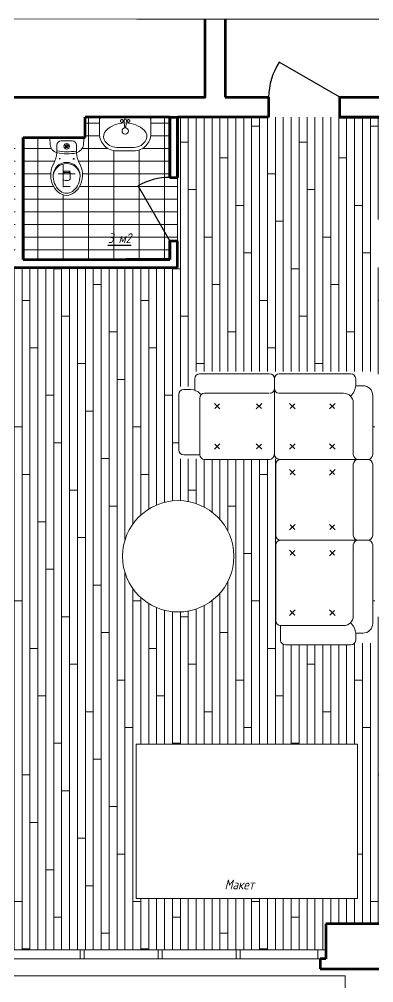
# Model space of a CAD drawing. Header units: millimetres. Extents: x 653176 to 972033, y 753746 to 925850.
# Drawn here: x 768725 to 773202, y 761773 to 773954 of the extents above; entities that cross this region are included whole.
import ezdxf

# ---------------------------------------------------------------- set-up
doc = ezdxf.new("R2010")
doc.units = ezdxf.units.MM
doc.header["$LTSCALE"] = 10
doc.set_wipeout_variables(frame=1)
for name, color, linetype, lineweight in [('!обводка помещений', 10, 'Continuous', 20), ('wall', 95, 'Continuous', 60), ('Y-DOOR', 3, 'Continuous', 0), ('Текст', 132, 'Continuous', 25)]:
    doc.layers.add(name, color=color, linetype=linetype, lineweight=lineweight)
doc.layers.add('SANTEH', color=30, linetype='Continuous')
doc.styles.add('ГОСТ тип А', font='gost_a.shx', dxfattribs={"oblique": 15, "height": 125})
pattern_1 = [(0, (0, 0), (320, 160), [320]), (90, (0, 0), (-320, 160), [160])]
pattern_2 = [(90, (-40, 2e-15), (-100, 6e-15), []), (180, (-40, 2e-15), (-400, -400), [100, -1400]), (180, (-240, 600), (-400, -400), [100, -1400])]

# ---------------------------------------------------------------- blocks, each defined once
blk = doc.blocks.new('S_38')
at = {"layer": '!обводка помещений', "lineweight": 13}
for p, q in [((-264, 1), (264, -1)), ((-278, -14), (-275, -121)), ((278, -17), (274, -123)), ((-59, -567), (-59, -684)), ((-45, -574), (-59, -598)), ((-54, -557), (-45, -574)), ((-45, -553), (39, -553)), ((-45, -574), (39, -574)), ((49, -557), (39, -574)), ((39, -574), (53, -598)), ((53, -567), (53, -684))]:
    blk.add_line(p, q, dxfattribs=at)
at = {"layer": '!обводка помещений', "lineweight": 13, "ltscale": 0.05}
for p, q in [((-162, -125), (-162, -253)), ((-91, -56), (91, -56)), ((160, -127), (160, -255))]:
    blk.add_line(p, q, dxfattribs=at)
for radius in [46.2, 27.7, 9.24]:
    blk.add_circle((-1, -146), radius, dxfattribs=at)
at = {"layer": '!обводка помещений', "lineweight": 13}
for centre in [(-117, -349), (114, -351)]:
    blk.add_circle(centre, 7, dxfattribs=at)
for centre, radius, start, end in [((-264, -13), 14, 89.7373, 186.6199), ((-114, -99), 162, 187.6448, 251.5505), ((114, -100), 162, 287.9241, 351.8298), ((264, -15), 14, 352.8547, 89.7373), ((-533, -236), 371, 329.0782, 357.3657), ((3, 597), 867, 259.0299, 280.4447), ((531, -241), 371, 182.1089, 210.3965), ((-3, -631), 221, 1.8098, 177.6648), ((-3, -650), 222, 6.6997, 172.7749), ((-45, -567), 14, 89.7373, 179.7373), ((39, -567), 14, 359.7373, 89.7373), ((-45, -684), 14, 179.7373, 243.9899), ((-3, -597), 111, 243.9899, 295.4848), ((39, -684), 14, 295.4848, 359.7373)]:
    blk.add_arc(centre, radius, start, end, dxfattribs=at)
at = {"layer": '!обводка помещений', "lineweight": 13, "ltscale": 0.05}
for centre, radius, start, end in [((-92, -126), 70, 89.7373, 179.7373), ((90, -126), 70, 359.7373, 89.7373), ((4, 856), 1092, 261.2625, 269.7373), ((4, 856), 1092, 269.7373, 278.2122)]:
    blk.add_arc(centre, radius, start, end, dxfattribs=at)
at = {"layer": '!обводка помещений', "lineweight": 13, "extrusion": (4.68059e-16, 1.02024e-13, -1)}
blk.add_ellipse((-3, -623), major_axis=(-11, 329), ratio=0.79083, start_param=3.19005, end_param=5.418271, dxfattribs=at)
at = {"layer": '!обводка помещений', "lineweight": 13}
blk.add_ellipse((-3, -623), major_axis=(14, 329), ratio=0.79083, start_param=3.19005, end_param=5.398481, dxfattribs=at)
blk.add_open_spline([(218, -624), (218, -636), (217, -648), (206, -756), (158, -844), (32, -928), (-41, -927), (-168, -840), (-217, -748), (-223, -639), (-223, -630), (-223, -622)], degree=3, knots=[1.570609, 1.570609, 1.570609, 1.570609, 1.68907, 1.68907, 2.658139, 2.658139, 3.627208, 3.627208, 4.629098, 4.629098, 4.712513, 4.712513, 4.712513, 4.712513], dxfattribs=at)
blk = doc.blocks.new('s_46')
at = {"layer": '!обводка помещений', "ltscale": 600}
h = blk.add_hatch(color=256, dxfattribs=at)
edge = h.paths.add_edge_path()
edge.add_line((13.5, 62), (14.2, 54.1))
edge.add_ellipse((4.2, 52.3), major_axis=(-10.1, 0), ratio=1, start_angle=540, end_angle=550.17546, ccw=False)
edge.add_arc((4.2, 52.3), 10.1, 270, 360, ccw=False)
edge.add_line((4.2, 42.2), (4.2, 41.3))
edge.add_line((4.2, 41.3), (11.9, 41.3))
edge.add_arc((4.2, 52.3), 13.4, 664.69813, 766.48477)
h.paths.add_polyline_path([(4.2, 41.3), (-3.4, 41.3, 0.152567), (4.2, 38.9)])
h.paths.add_polyline_path([(11.9, 41.3), (4.2, 41.3), (4.2, 38.9, 0.152567)])
h.paths.add_polyline_path([(-5.7, 54.1), (-5, 62, 0.475833), (-3.4, 41.3), (4.2, 41.3), (4.2, 42.2, -0.46724)])
for p, q in [((-5.9, 52.3), (-0.7, 110.5)), ((-5.9, 52.3), (-0.7, 110.5)), ((9.1, 110.5), (14.2, 54.1)), ((14.3, 52.3), (9.1, 110.5)), ((14.2, 54.1), (14.3, 52.3))]:
    blk.add_line(p, q, dxfattribs=at)
blk.add_lwpolyline([(-220.8, 171.3, -0.414214), (-70.8, 321.3), (79.2, 321.3, -0.414214), (229.2, 171.3), (229.2, 41.3), (209.2, 21.3), (-200.8, 21.3), (-220.8, 41.3)], format="xyb", close=True, dxfattribs=at)
blk.add_lwpolyline([(12.3, 75.4, 0.181638), (172.2, 141.5, 0.326351), (187.7, 222.7, 0.289814), (79.2, 291.3), (-70.8, 291.3, 0.289814), (-179.2, 222.7, 0.326351), (-163.8, 141.5, 0.181638), (-3.8, 75.4)], format="xyb", dxfattribs=at)
for points in [[(-16.8, 67.4), (-17, 67.5), (-17.2, 67.6), (-17.4, 67.6), (-17.6, 67.7), (-17.8, 67.8), (-18, 67.9), (-18.1, 68.1), (-18.2, 68.2), (-18.3, 68.4), (-18.4, 68.6), (-18.5, 68.8), (-18.7, 68.9), (-18.8, 69.1), (-18.9, 69.2), (-19.1, 69.3), (-19.3, 69.3), (-19.5, 69.3), (-19.7, 69.4), (-19.9, 69.4), (-20.1, 69.4), (-20.3, 69.4), (-20.5, 69.5), (-20.7, 69.6), (-20.8, 69.7), (-21, 69.9), (-21.1, 70), (-21.3, 70.2), (-21.4, 70.3), (-21.5, 70.4), (-21.7, 70.5), (-21.9, 70.5), (-22.1, 70.5), (-22.3, 70.5), (-22.5, 70.5), (-22.7, 70.4), (-22.9, 70.4), (-23.1, 70.4), (-23.3, 70.4), (-23.5, 70.5), (-23.7, 70.6), (-23.9, 70.7), (-24, 70.8), (-24.2, 70.9), (-24.4, 71), (-24.6, 71.1), (-24.7, 71.1), (-24.9, 71.1), (-25.1, 71), (-25.3, 71), (-25.5, 70.9), (-25.7, 70.8), (-25.9, 70.7), (-26.1, 70.6), (-26.3, 70.6), (-26.5, 70.6), (-26.7, 70.6), (-26.9, 70.7), (-27.1, 70.8), (-27.3, 70.8), (-27.5, 70.9), (-27.7, 70.9), (-27.8, 70.9), (-28, 70.8), (-28.2, 70.8), (-28.3, 70.6), (-28.5, 70.5), (-28.7, 70.4), (-28.9, 70.3), (-29.1, 70.2), (-29.3, 70.1), (-29.6, 70.1), (-29.9, 70.1), (-30.2, 70.1), (-30.5, 70), (-30.8, 69.8), (-31.1, 69.5), (-31.4, 69), (-31.6, 68.4), (-32.3, 68.5), (-32.8, 68.4), (-33.2, 68.3), (-33.5, 68.1), (-33.7, 67.8), (-33.9, 67.6), (-34, 67.3), (-34.1, 67.1), (-34.3, 66.9), (-34.5, 66.7), (-34.7, 66.6), (-34.9, 66.5), (-35.1, 66.4), (-35.2, 66.3), (-35.4, 66.2), (-35.5, 66), (-35.6, 65.9), (-35.6, 65.7), (-35.7, 65.5), (-35.7, 65.3), (-35.7, 65.1), (-35.8, 64.9), (-35.8, 64.7), (-35.9, 64.5), (-36, 64.3), (-36.2, 64.2), (-36.3, 64), (-36.5, 63.9), (-36.6, 63.8), (-36.8, 63.6), (-36.9, 63.5), (-37, 63.3), (-37, 63.1), (-37, 63), (-37, 62.8), (-37, 62.6), (-37, 62.3), (-37, 62.1), (-37, 61.9), (-37, 61.7), (-37.1, 61.5), (-37.2, 61.4), (-37.3, 61.2), (-37.4, 61), (-37.5, 60.8), (-37.6, 60.7), (-37.7, 60.5), (-37.8, 60.3), (-37.8, 60.1), (-37.7, 60), (-37.7, 59.8), (-37.6, 59.6), (-37.5, 59.4), (-37.4, 59.2), (-37.4, 59), (-37.4, 58.8), (-37.4, 58.6), (-37.4, 58.4), (-37.5, 58.2), (-37.6, 58), (-37.7, 57.8), (-37.7, 57.6), (-37.8, 57.4), (-37.8, 57.2), (-37.7, 57.1), (-37.6, 56.9), (-37.5, 56.7), (-37.4, 56.6), (-37.3, 56.4), (-37.2, 56.2), (-37.1, 56), (-37, 55.8), (-37, 55.6), (-37, 55.4), (-37, 55.2), (-37, 55), (-37, 54.8), (-37, 54.6), (-37, 54.4), (-37, 54.2), (-36.9, 54.1), (-36.8, 53.9), (-36.6, 53.8), (-36.5, 53.7), (-36.3, 53.5), (-36.2, 53.4), (-36, 53.2), (-35.9, 53.1), (-35.8, 52.9), (-35.8, 52.7), (-35.7, 52.5), (-35.7, 52.3), (-35.7, 52.1), (-35.6, 51.9), (-35.6, 51.7), (-35.5, 51.5), (-35.4, 51.4), (-35.2, 51.3), (-35.1, 51.2), (-34.9, 51.1), (-34.7, 51), (-34.5, 50.9), (-34.3, 50.8), (-34.2, 50.7), (-34, 50.5), (-33.9, 50.3), (-33.8, 50.1), (-33.8, 49.9), (-33.7, 49.8), (-33.6, 49.6), (-33.5, 49.4), (-33.4, 49.3), (-33.2, 49.2), (-33.1, 49.1), (-32.9, 49.1), (-32.7, 49), (-32.5, 49), (-32.2, 48.9), (-32.1, 48.9), (-31.9, 48.8), (-31.7, 48.7), (-31.6, 48.5), (-31.4, 48.3), (-31.3, 48.2), (-31.2, 48), (-31.1, 47.9), (-30.9, 47.7), (-30.8, 47.6), (-30.6, 47.6), (-30.4, 47.5), (-30.2, 47.5), (-30, 47.6), (-29.8, 47.6), (-29.6, 47.6), (-29.4, 47.6), (-29.2, 47.5), (-29, 47.4), (-28.8, 47.3), (-28.7, 47.2), (-28.5, 47.1), (-28.3, 46.9), (-28.2, 46.8), (-28, 46.7), (-27.8, 46.7), (-27.7, 46.7), (-27.5, 46.7), (-27.3, 46.7), (-27.1, 46.8), (-26.9, 46.9), (-26.7, 46.9), (-26.5, 47), (-26.3, 47), (-26.1, 46.9), (-25.9, 46.9), (-25.7, 46.8), (-25.5, 46.7), (-25.3, 46.6), (-25.1, 46.5), (-24.9, 46.5), (-24.7, 46.5), (-24.6, 46.5), (-24.4, 46.6), (-24.2, 46.7), (-24, 46.8), (-23.9, 46.9), (-23.7, 47), (-23.5, 47.1), (-23.3, 47.1), (-23.1, 47.2), (-22.9, 47.2), (-22.7, 47.1), (-22.5, 47.1), (-22.3, 47), (-22.1, 47), (-21.9, 47), (-21.7, 47.1), (-21.5, 47.1), (-21.4, 47.2), (-21.3, 47.4), (-21.1, 47.5), (-21, 47.7), (-20.8, 47.8), (-20.7, 48), (-20.5, 48.1), (-20.3, 48.1), (-20.1, 48.2), (-19.9, 48.2), (-19.7, 48.2), (-19.5, 48.2), (-19.3, 48.2), (-19.1, 48.3), (-18.9, 48.4), (-18.8, 48.5), (-18.7, 48.6), (-18.5, 48.8), (-18.4, 49), (-18.3, 49.2), (-18.2, 49.3), (-18.1, 49.5), (-18, 49.7), (-17.8, 49.8), (-17.6, 49.9), (-17.4, 49.9), (-17.2, 50), (-17, 50.1), (-16.8, 50.1), (-16.7, 50.2), (-16.5, 50.3), (-16.4, 50.5), (-16.3, 50.7), (-16.3, 50.8), (-16.2, 51), (-16.2, 51.3), (-16.1, 51.5), (-16, 51.6), (-15.9, 51.8), (-15.8, 52), (-15.6, 52.1), (-15.5, 52.2), (-15.3, 52.3), (-15.1, 52.4), (-15, 52.6), (-14.8, 52.7), (-14.7, 52.8), (-14.7, 53), (-14.6, 53.2), (-14.6, 53.4), (-14.6, 53.6), (-14.6, 53.8), (-14.6, 54), (-14.6, 54.2), (-14.5, 54.4), (-14.4, 54.6), (-14.3, 54.8), (-14.2, 54.9), (-14, 55.1), (-13.9, 55.2), (-13.7, 55.4), (-13.6, 55.5), (-13.6, 55.7), (-13.6, 55.9), (-13.6, 56.1), (-13.6, 56.3), (-13.7, 56.5), (-13.7, 56.7), (-13.8, 56.9), (-13.8, 57.1), (-13.8, 57.3), (-13.7, 57.5), (-13.7, 57.7), (-13.6, 57.9), (-13.5, 58.1), (-13.4, 58.2), (-13.3, 58.4), (-13.2, 58.6), (-13.2, 58.8), (-13.2, 59), (-13.3, 59.1), (-13.4, 59.3), (-13.5, 59.5), (-13.6, 59.7), (-13.7, 59.9), (-13.7, 60.1), (-13.8, 60.3), (-13.8, 60.5), (-13.8, 60.7), (-13.7, 60.9), (-13.7, 61.1), (-13.6, 61.3), (-13.6, 61.5), (-13.6, 61.7), (-13.6, 61.9), (-13.6, 62), (-13.7, 62.2), (-13.9, 62.3), (-14, 62.5), (-14.2, 62.6), (-14.3, 62.8), (-14.4, 63), (-14.5, 63.1), (-14.6, 63.3), (-14.6, 63.5), (-14.6, 63.8), (-14.6, 64), (-14.6, 64.2), (-14.6, 64.4), (-14.7, 64.6), (-14.7, 64.7), (-14.8, 64.9), (-15, 65), (-15.1, 65.1), (-15.3, 65.2), (-15.5, 65.3), (-15.6, 65.5), (-15.8, 65.6), (-15.9, 65.7), (-16, 65.9), (-16.1, 66.1), (-16.2, 66.3), (-16.2, 66.5), (-16.3, 66.7), (-16.3, 66.9), (-16.4, 67.1), (-16.5, 67.2), (-16.7, 67.3)], [(22.1, 61.1), (22, 61.3), (22, 61.5), (22, 61.7), (22, 61.9), (22.1, 62), (22.2, 62.2), (22.3, 62.3), (22.4, 62.5), (22.6, 62.6), (22.7, 62.8), (22.8, 63), (22.9, 63.1), (23, 63.3), (23, 63.5), (23, 63.8), (23, 64), (23, 64.2), (23, 64.4), (23.1, 64.6), (23.1, 64.7), (23.2, 64.9), (23.4, 65), (23.5, 65.1), (23.7, 65.2), (23.9, 65.3), (24.1, 65.5), (24.2, 65.6), (24.4, 65.7), (24.5, 65.9), (24.5, 66.1), (24.6, 66.3), (24.7, 66.5), (24.7, 66.7), (24.8, 66.9), (24.9, 67.1), (25, 67.2), (25.1, 67.3), (25.3, 67.4), (25.4, 67.5), (25.6, 67.6), (25.8, 67.6), (26, 67.7), (26.2, 67.8), (26.4, 67.9), (26.5, 68.1), (26.7, 68.2), (26.8, 68.4), (26.9, 68.6), (27, 68.8), (27.1, 68.9), (27.2, 69.1), (27.3, 69.2), (27.5, 69.3), (27.7, 69.3), (27.9, 69.3), (28.1, 69.4), (28.3, 69.4), (28.5, 69.4), (28.7, 69.4), (28.9, 69.5), (29.1, 69.6), (29.2, 69.7), (29.4, 69.9), (29.5, 70), (29.7, 70.2), (29.8, 70.3), (30, 70.4), (30.1, 70.5), (30.3, 70.5), (30.5, 70.5), (30.7, 70.5), (30.9, 70.5), (31.1, 70.4), (31.3, 70.4), (31.5, 70.4), (31.7, 70.4), (31.9, 70.5), (32.1, 70.6), (32.3, 70.7), (32.5, 70.8), (32.6, 70.9), (32.8, 71), (33, 71.1), (33.2, 71.1), (33.4, 71.1), (33.5, 71), (33.7, 71), (33.9, 70.9), (34.1, 70.8), (34.3, 70.7), (34.5, 70.6), (34.7, 70.6), (34.9, 70.6), (35.1, 70.6), (35.3, 70.7), (35.5, 70.8), (35.7, 70.8), (35.9, 70.9), (36.1, 70.9), (36.3, 70.9), (36.4, 70.8), (36.6, 70.8), (36.8, 70.6), (36.9, 70.5), (37.1, 70.4), (37.3, 70.3), (37.5, 70.2), (37.8, 70.1), (38, 70.1), (38.3, 70.1), (38.6, 70.1), (38.9, 70), (39.2, 69.8), (39.5, 69.5), (39.8, 69), (40.1, 68.4), (40.7, 68.5), (41.3, 68.4), (41.7, 68.3), (42, 68.1), (42.2, 67.8), (42.3, 67.6), (42.4, 67.3), (42.6, 67.1), (42.7, 66.9), (42.9, 66.7), (43.1, 66.6), (43.3, 66.5), (43.5, 66.4), (43.6, 66.3), (43.8, 66.2), (43.9, 66), (44, 65.9), (44.1, 65.7), (44.1, 65.5), (44.1, 65.3), (44.2, 65.1), (44.2, 64.9), (44.2, 64.7), (44.3, 64.5), (44.4, 64.3), (44.6, 64.2), (44.7, 64), (44.9, 63.9), (45.1, 63.8), (45.2, 63.6), (45.3, 63.5), (45.4, 63.3), (45.5, 63.1), (45.5, 63), (45.5, 62.8), (45.4, 62.6), (45.4, 62.3), (45.4, 62.1), (45.4, 61.9), (45.4, 61.7), (45.5, 61.5), (45.6, 61.4), (45.7, 61.2), (45.8, 61), (46, 60.8), (46.1, 60.7), (46.1, 60.5), (46.2, 60.3), (46.2, 60.1), (46.1, 60), (46.1, 59.8), (46, 59.6), (45.9, 59.4), (45.9, 59.2), (45.8, 59), (45.8, 58.8), (45.8, 58.6), (45.9, 58.4), (45.9, 58.2), (46, 58), (46.1, 57.8), (46.1, 57.6), (46.2, 57.4), (46.2, 57.2), (46.1, 57.1), (46.1, 56.9), (46, 56.7), (45.8, 56.6), (45.7, 56.4), (45.6, 56.2), (45.5, 56), (45.4, 55.8), (45.4, 55.6), (45.4, 55.4), (45.4, 55.2), (45.4, 55), (45.5, 54.8), (45.5, 54.6), (45.5, 54.4), (45.4, 54.2), (45.3, 54.1), (45.2, 53.9), (45.1, 53.8), (44.9, 53.7), (44.7, 53.5), (44.6, 53.4), (44.4, 53.2), (44.3, 53.1), (44.2, 52.9), (44.2, 52.7), (44.2, 52.5), (44.1, 52.3), (44.1, 52.1), (44.1, 51.9), (44, 51.7), (43.9, 51.5), (43.8, 51.4), (43.6, 51.3), (43.5, 51.2), (43.3, 51.1), (43.1, 51), (42.9, 50.9), (42.7, 50.8), (42.6, 50.7), (42.5, 50.5), (42.4, 50.3), (42.3, 50.1), (42.2, 49.9), (42.1, 49.8), (42, 49.6), (41.9, 49.4), (41.8, 49.3), (41.7, 49.2), (41.5, 49.1), (41.3, 49.1), (41.1, 49), (40.9, 49), (40.7, 48.9), (40.5, 48.9), (40.3, 48.8), (40.1, 48.7), (40, 48.5), (39.9, 48.3), (39.7, 48.2), (39.6, 48), (39.5, 47.9), (39.4, 47.7), (39.2, 47.6), (39, 47.6), (38.8, 47.5), (38.6, 47.5), (38.4, 47.6), (38.2, 47.6), (38, 47.6), (37.8, 47.6), (37.6, 47.5), (37.4, 47.4), (37.2, 47.3), (37.1, 47.2), (36.9, 47.1), (36.8, 46.9), (36.6, 46.8), (36.4, 46.7), (36.3, 46.7), (36.1, 46.7), (35.9, 46.7), (35.7, 46.7), (35.5, 46.8), (35.3, 46.9), (35.1, 46.9), (34.9, 47), (34.7, 47), (34.5, 46.9), (34.3, 46.9), (34.1, 46.8), (33.9, 46.7), (33.7, 46.6), (33.5, 46.5), (33.4, 46.5), (33.2, 46.5), (33, 46.5), (32.8, 46.6), (32.6, 46.7), (32.5, 46.8), (32.3, 46.9), (32.1, 47), (31.9, 47.1), (31.7, 47.1), (31.5, 47.2), (31.3, 47.2), (31.1, 47.1), (30.9, 47.1), (30.7, 47), (30.5, 47), (30.3, 47), (30.1, 47.1), (30, 47.1), (29.8, 47.2), (29.7, 47.4), (29.5, 47.5), (29.4, 47.7), (29.2, 47.8), (29.1, 48), (28.9, 48.1), (28.7, 48.1), (28.5, 48.2), (28.3, 48.2), (28.1, 48.2), (27.9, 48.2), (27.7, 48.2), (27.5, 48.3), (27.3, 48.4), (27.2, 48.5), (27.1, 48.6), (27, 48.8), (26.9, 49), (26.8, 49.2), (26.7, 49.3), (26.5, 49.5), (26.4, 49.7), (26.2, 49.8), (26, 49.9), (25.8, 49.9), (25.6, 50), (25.4, 50.1), (25.3, 50.1), (25.1, 50.2), (25, 50.3), (24.9, 50.5), (24.8, 50.7), (24.7, 50.8), (24.7, 51), (24.6, 51.3), (24.5, 51.5), (24.5, 51.6), (24.4, 51.8), (24.2, 52), (24.1, 52.1), (23.9, 52.2), (23.7, 52.3), (23.5, 52.4), (23.4, 52.6), (23.2, 52.7), (23.1, 52.8), (23.1, 53), (23, 53.2), (23, 53.4), (23, 53.6), (23, 53.8), (23, 54), (23, 54.2), (22.9, 54.4), (22.8, 54.6), (22.7, 54.8), (22.6, 54.9), (22.4, 55.1), (22.3, 55.2), (22.2, 55.4), (22.1, 55.5), (22, 55.7), (22, 55.9), (22, 56.1), (22, 56.3), (22.1, 56.5), (22.1, 56.7), (22.2, 56.9), (22.2, 57.1), (22.2, 57.3), (22.2, 57.5), (22.1, 57.7), (22, 57.9), (21.9, 58.1), (21.8, 58.2), (21.7, 58.4), (21.6, 58.6), (21.6, 58.8), (21.6, 59), (21.7, 59.1), (21.8, 59.3), (21.9, 59.5), (22, 59.7), (22.1, 59.9), (22.2, 60.1), (22.2, 60.3), (22.2, 60.5), (22.2, 60.7), (22.1, 60.9)]]:
    blk.add_lwpolyline(points, close=True, dxfattribs=at)
blk.add_circle((4.2, 146.3), 28, dxfattribs=at)
for centre, radius, start, end in [((4.2, 108.2), 5.42, 24.6783, 155.3217), ((4.2, 52.3), 10.1, 169.82454, 0)]:
    blk.add_arc(centre, radius, start, end, dxfattribs=at)
for centre, major_axis, ratio, start_param, end_param in [((4.2, 110.5), (-4.93, 0), 0.641024, 3.141593, 6.283185), ((4.2, 52.3), (-10.1, 0), 1, 6.10559, 9.602373)]:
    blk.add_ellipse(centre, major_axis=major_axis, ratio=ratio, start_param=start_param, end_param=end_param, dxfattribs=at)

msp = doc.modelspace()

# ---------------------------------------------------------------- hatches: boundary and pattern name
at = {"layer": 'Y-DOOR', "lineweight": 5}
h = msp.add_hatch(dxfattribs=at)
h.set_pattern_fill('CMU_STRETCHER_STACKED', color=256, scale=20, pattern_type=2)
h.set_pattern_definition(pattern_1)
h.paths.add_polyline_path([(768675.4, 772457.6), (767575.4, 772457.6), (767575.4, 772167.6), (766275.4, 772167.6), (766275.4, 770917.6), (766968.2, 771317.6, -0.1316525), (767075.4, 770917.6), (767668.3, 770917.6), (767668.3, 771198.2), (768070.7, 771198.2), (768070.7, 770917.6), (768675.4, 770917.6)])
edge = h.paths.add_edge_path(flags=16)
edge.add_ellipse((768087, 771963.3), major_axis=(-8.6, 253.3), ratio=0.7908297, start_angle=50.68981, end_angle=177.22363, ccw=False)
edge.add_arc((767678.8, 772261.1), 285.9, 330.10319, 357.29522)
edge.add_arc((768001, 772366.8), 124.8, 187.6448, 252.88311, ccw=False)
edge.add_line((767877.4, 772350.2), (767875, 772431.9))
edge.add_arc((767885.7, 772433.2), 10.8, 89.73732, 186.61996, ccw=False)
edge.add_line((767885.7, 772444), (768292.6, 772442.1))
edge.add_arc((768292.6, 772431.3), 10.8, 2.77511, 89.73732, ccw=False)
edge.add_line((768303.3, 772431.8), (768300.2, 772348.3))
edge.add_arc((768176.6, 772366), 124.8, 286.59153, 351.82985, ccw=False)
edge.add_arc((768497.9, 772257.3), 285.9, 182.17943, 209.37145)
edge.add_ellipse((768087, 771963.3), major_axis=(10.9, 253.2), ratio=0.7908297, start_angle=182.77637, end_angle=309.3102, ccw=False)
h.paths.add_polyline_path([(768256.7, 771962.6, 0.9644672), (767917.3, 771964.1, -0.8853102)], flags=0)
h.paths.add_polyline_path([(768054.9, 772017.4), (768119.6, 772017.1, -0.4142136), (768130.3, 772006.3), (768130.3, 772006.3), (768129.9, 771916.3, -0.2879382), (768123.7, 771906.7, -0.2285481), (768049.7, 771907, -0.2879382), (768043.7, 771916.7), (768044.1, 772006.7, -0.4142136)], flags=0)
h.paths.add_polyline_path([(768004.4, 772174, -1), (767993.6, 772174, -1)], flags=0)
h.paths.add_polyline_path([(767964.8, 772346.6, -0.4142136), (768018.9, 772400.2), (768159.1, 772399.6, -0.4142136), (768212.7, 772345.5), (768212.7, 772345.5), (768212.3, 772246.8, -0.0937124), (767964.3, 772247.9)], flags=0)
h.paths.add_polyline_path([(768053.1, 772330.3, -1), (768124.2, 772330.3, -1)], flags=0)
h.paths.add_polyline_path([(768067.3, 772330.3, -1), (768110, 772330.3, -1)], flags=0)
h.paths.add_polyline_path([(768095.8, 772330.3, -1), (768081.6, 772330.3, -1)], flags=0)
h.paths.add_polyline_path([(768182.3, 772173.1, -1), (768171.5, 772173.1, -1)], flags=0)
edge = h.paths.add_edge_path()
edge.add_arc((770625.4, 771154.2), 800, 90, 120, ccw=False)
edge.add_line((770625.4, 771954.2), (770625.4, 772717.6))
edge.add_line((770625.4, 772717.6), (770362.8, 772717.6))
edge.add_line((770362.8, 772717.6), (770387.4, 772693))
edge.add_line((770387.4, 772693), (770387.4, 772505.8))
edge.add_arc((770171.4, 772505.8), 216, -90, 0, ccw=False)
edge.add_line((770171.4, 772289.8), (769955.4, 772289.8))
edge.add_arc((769955.4, 772505.8), 216, 180, 270, ccw=False)
edge.add_line((769739.4, 772505.8), (769739.4, 772693))
edge.add_line((769739.4, 772693), (769764.1, 772717.6))
edge.add_line((769764.1, 772717.6), (769557.4, 772717.6))
edge.add_line((769557.4, 772717.6), (769557.4, 772457.6))
edge.add_line((769557.4, 772457.6), (769534.6, 772457.6))
edge.add_arc((769528.7, 772448.6), 10.8, 2.77511, 56.64739, ccw=False)
edge.add_line((769539.5, 772449.1), (769536.3, 772365.6))
edge.add_arc((769412.8, 772383.3), 124.8, 286.59153, 351.82985, ccw=False)
edge.add_arc((769734.1, 772274.6), 285.9, 182.17943, 209.37145)
edge.add_ellipse((769323.1, 771980.6), major_axis=(10.9, 253.2), ratio=0.7908297, start_angle=182.77637, end_angle=309.3102, ccw=False)
edge.add_ellipse((769323.1, 771980.6), major_axis=(-8.6, 253.3), ratio=0.7908297, start_angle=50.68981, end_angle=177.22363, ccw=False)
edge.add_arc((768914.9, 772278.3), 285.9, 330.10319, 357.29522)
edge.add_arc((769237.2, 772384.1), 124.8, 187.6448, 252.88311, ccw=False)
edge.add_line((769113.5, 772367.5), (769110.9, 772457.6))
edge.add_line((769110.9, 772457.6), (768775.4, 772457.6))
edge.add_line((768775.4, 772457.6), (768775.4, 770917.6))
edge.add_line((768775.4, 770917.6), (770625.4, 770917.6))
edge.add_line((770625.4, 770917.6), (770625.4, 771154.2))
edge.add_line((770625.4, 771154.2), (770225.4, 771847))
edge = h.paths.add_edge_path()
edge.add_line((767175.4, 767717.7), (765875.4, 767717.7))
edge.add_line((765875.4, 767717.7), (765875.4, 768267.6))
edge.add_line((765875.4, 768267.6), (765588.4, 768263.8))
edge.add_arc((765588.4, 768253), 10.8, 2.77511, 90, ccw=False)
edge.add_line((765599.2, 768253.5), (765596, 768169.9))
edge.add_arc((765472.5, 768187.7), 124.8, 286.59153, 351.82985, ccw=False)
edge.add_arc((765793.8, 768079), 285.9, 182.17943, 209.37145)
edge.add_ellipse((765382.8, 767785), major_axis=(10.9, 253.2), ratio=0.7908297, start_angle=182.77637, end_angle=309.3102, ccw=False)
edge.add_ellipse((765382.8, 767785), major_axis=(-8.6, 253.3), ratio=0.7908297, start_angle=50.68981, end_angle=177.22363, ccw=False)
edge.add_arc((764974.6, 768082.7), 285.9, 330.10319, 357.29522)
edge.add_arc((765296.9, 768188.5), 124.8, 187.6448, 252.88311, ccw=False)
edge.add_line((765173.2, 768171.9), (765170.4, 768267.6))
edge.add_line((765170.4, 768267.6), (764858.2, 768267.6))
edge.add_line((764858.2, 768267.6), (764858.2, 765618.9))
edge.add_line((764858.2, 765618.9), (765438, 765618.9))
edge.add_line((765438, 765618.9), (765438, 765987.9))
edge.add_arc((765438, 766029.1), 41.2, 180, 270, ccw=False)
edge.add_arc((765438, 766029.1), 41.2, 0, 180, ccw=False)
edge.add_arc((765438, 766029.1), 41.2, -90, 0, ccw=False)
edge.add_line((765438, 765987.9), (765438, 765618.9))
edge.add_line((765438, 765618.9), (766035.5, 765618.9))
edge.add_line((766035.5, 765618.9), (766035.5, 766918.9))
edge.add_line((766035.5, 766918.9), (766045.5, 766918.9))
edge.add_line((766045.5, 766918.9), (766045.5, 765618.9))
edge.add_line((766045.5, 765618.9), (766359.8, 765618.9))
edge.add_arc((767159.8, 765618.9), 800, 150, 180, ccw=False)
edge.add_line((766466.9, 766018.9), (767159.8, 765618.9))
edge.add_line((767159.8, 765618.9), (767175.4, 765618.9))
edge.add_line((767175.4, 765618.9), (767175.4, 767717.7))
h = msp.add_hatch(dxfattribs=at)
h.set_pattern_fill('WOODS_BOARD', color=256, scale=100, angle=90, pattern_type=2)
h.set_pattern_definition(pattern_2)
h.paths.add_polyline_path([(776325.4, 771648.7), (776325.4, 772448.7), (776325.4, 772717.6), (773975.4, 772717.6), (773975.4, 772467.6), (773875.4, 772467.6), (773475.4, 772467.6), (773475.4, 772717.6), (772775.4, 772717.6), (770725.4, 772717.6), (770725.4, 771954.2), (770725.4, 771154.2), (770725.4, 770817.6), (773215.4, 770817.6), (773215.4, 770917.6), (773215.4, 771423.7), (776325.4, 771423.7)])
h = msp.add_hatch(dxfattribs=at)
h.set_pattern_fill('CMU_STRETCHER_STACKED', color=256, scale=20, pattern_type=2)
h.set_pattern_definition(pattern_1)
h.paths.add_polyline_path([(766968.2, 771317.6), (766275.4, 770917.6), (766275.4, 770817.6), (767075.4, 770817.6), (767075.4, 770917.6, 0.1316525)])
h.paths.add_polyline_path([(770725.4, 771954.2), (770625.4, 771954.2, 0.1316525), (770225.4, 771847), (770625.4, 771154.2), (770725.4, 771154.2)])
h = msp.add_hatch(dxfattribs=at)
h.set_pattern_fill('WOODS_BOARD', color=256, scale=100, angle=90, pattern_type=2)
h.set_pattern_definition(pattern_2)
h.paths.add_polyline_path([(776325.4, 770817.6), (768075.7, 770817.6), (768075.4, 762517.6), (768415.4, 762517.6), (768415.4, 762187.6), (772595.4, 762187.6), (772595.4, 762517.6), (773475.4, 762517.6), (773475.4, 762767.6), (773975.4, 762767.6), (773975.4, 762517.6), (777175.4, 762517.6), (777175.4, 762767.6), (777675.4, 762767.6), (777675.4, 768267.6), (776325.4, 768267.6)])
h.paths.add_polyline_path([(770741.4, 769213, -0.0584341), (770743.1, 769227.2), (770743.1, 769309), (770877.4, 769309), (770875.2, 769500.6), (773179.9, 769500.6), (773179.9, 769245.3, -0.0982794), (773189.2, 769198.5), (773189.2, 768450.5, -0.1403709), (773179.9, 768418.1), (773179.9, 768360.5, -0.1403709), (773189.2, 768328.1), (773189.2, 767736.5), (773189.2, 767430.5, -0.1403709), (773179.9, 767398.1), (773179.9, 767340.5, -0.1403709), (773189.2, 767308.1), (773189.2, 766961.3), (773189.2, 766315.4, -0.0982794), (773179.9, 766268.6), (773179.9, 766064.6), (772960.1, 766064.6, -0.2189716), (772913.6, 766043.2), (772087.5, 766043.2, -0.2189716), (772041.1, 766064.6), (771966.6, 766064.6), (771966.6, 766336, -0.0546215), (771965.1, 766349.3), (771965.1, 766961.3), (771965.1, 767308.1, -0.0546215), (771966.6, 767321.3), (771966.6, 767417.2, -0.0546215), (771965.1, 767430.5), (771965.1, 767736.5), (771965.1, 768328.1, -0.0546215), (771966.6, 768341.4), (771966.6, 768398.1), (771916.3, 768398.1, -0.1364198), (771884.7, 768389.3), (771065.3, 768389.3, -0.1364198), (771033.7, 768398.1), (770743.1, 768398.1), (770743.1, 768494.6, -0.0584341), (770741.4, 768508.7)], flags=16)
h.paths.add_polyline_path([(771436.4, 767164.2, -1), (770029.2, 767164.2, -1)], flags=16)
h.paths.add_polyline_path([(771948.9, 769409.5, -0.4142136), (772010.1, 769470.7), (772913.6, 769470.7, -0.4142136), (772974.8, 769409.5), (772974.8, 769332.3, -0.015524), (772974.5, 769320.9, -0.1828238), (772921, 769202.5), (772908.5, 769190, 0.1989124), (772822, 769225.9), (772003.6, 769225.9, -0.4142136), (771948.9, 769292.9)], flags=0)
h.paths.add_polyline_path([(771948.9, 769292.9, -0.0506799), (771948.9, 769280.6)], flags=0)
h.paths.add_polyline_path([(773215.4, 769465.7), (773975.4, 769465.7), (773975.4, 766397.6), (773215.4, 766397.6)], flags=16)
h.paths.add_polyline_path([(770200.5, 764788.5), (772998.3, 764788.5), (772998.3, 762838.5), (770200.5, 762838.5)], flags=16)

# ---------------------------------------------------------------- linework, layer by layer
at = {"layer": '!обводка помещений', "color": 7, "lineweight": 20}
msp.add_line((755774.7, 773953.7), (779432, 773953.7), dxfattribs=at)
at = {"layer": '!обводка помещений', "color": 7, "lineweight": 30}
for p, q in [((772775.4, 772967.6), (772008.9, 773410.1)), ((770625.4, 771154.2), (770225.4, 771847))]:
    msp.add_line(p, q, dxfattribs=at)
at = {"layer": '!обводка помещений', "color": 7, "lineweight": 50}
for p, q in [((773475.4, 772967.6), (772775.4, 772967.6)), ((772775.4, 772967.6), (772775.4, 772717.6))]:
    msp.add_line(p, q, dxfattribs=at)
at = {"layer": '!обводка помещений', "color": 7}
for p, q in [((770725.4, 770817.6), (770120.7, 770817.6)), ((772595.4, 762187.6), (772595.4, 762267.6)), ((772525.4, 761947.6), (772525.4, 762077.6)), ((772525.4, 761947.6), (774505.4, 761947.6))]:
    msp.add_line(p, q, dxfattribs=at)
at = {"layer": '!обводка помещений', "lineweight": 13}
for p, q in [((771002.5, 769470.7), (771887.7, 769470.7)), ((772913.6, 769470.7), (772010.1, 769470.7)), ((770941.4, 769263.5), (770941.4, 769409.5)), ((773066.8, 769320.9), (772974.5, 769320.9)), ((772974.8, 769332.3), (772974.8, 769409.5)), ((770741.4, 768508.7), (770741.4, 769213)), ((770802.6, 769274.2), (770879.7, 769274.2)), ((771948.9, 769290), (771948.9, 768758.7)), ((772003.6, 769225.9), (772822, 769225.9)), ((773189.2, 768450.5), (773189.2, 769198.5)), ((771004.1, 769164.6), (771004.1, 768756.5)), ((771259.8, 769027.4), (771189.3, 769097.9)), ((771255.4, 769093.5), (771195.9, 769034)), ((771719.1, 769027.4), (771789.6, 769097.9)), ((771723.5, 769093.5), (771783, 769034)), ((772209.3, 769027.4), (772138.7, 769097.9)), ((772204.8, 769093.5), (772145.3, 769034)), ((772644, 769027.4), (772714.5, 769097.9)), ((772648.4, 769093.5), (772707.9, 769034)), ((772944.4, 769103.4), (772944.4, 768756.5)), ((771004.1, 768756.5), (771004.1, 768450.5)), ((771948.9, 768758.7), (771948.9, 768452.7)), ((772944.4, 768756.5), (772944.4, 768450.5)), ((771259.8, 768587.8), (771189.3, 768517.2)), ((771255.4, 768521.7), (771195.9, 768581.2)), ((771719.1, 768587.8), (771789.6, 768517.2)), ((771723.5, 768521.7), (771783, 768581.2)), ((772209.3, 768587.8), (772138.7, 768517.2)), ((772204.8, 768521.7), (772145.3, 768581.2)), ((772644, 768587.8), (772714.5, 768517.2)), ((772648.4, 768521.7), (772707.9, 768581.2)), ((771004.2, 768447.5), (770802.6, 768447.5)), ((772026.3, 768389.3), (773128, 768389.3)), ((771965.1, 768328.1), (771965.1, 767736.5)), ((772209.3, 768190.8), (772138.7, 768261.4)), ((772204.8, 768257), (772145.3, 768197.4)), ((772644, 768190.8), (772714.5, 768261.4)), ((772648.4, 768257), (772707.9, 768197.4)), ((772944.4, 768328.1), (772944.4, 767736.5)), ((773189.2, 767736.5), (773189.2, 768328.1)), ((771965.1, 767736.5), (771965.1, 767430.5)), ((772944.4, 767430.5), (772944.4, 767736.5)), ((773189.2, 767430.5), (773189.2, 767736.5)), ((772209.3, 767567.8), (772138.7, 767497.2)), ((772204.8, 767501.6), (772145.3, 767561.2)), ((772644, 767567.8), (772714.5, 767497.2)), ((772648.4, 767501.6), (772707.9, 767561.2)), ((771965.1, 767308.1), (771965.1, 766961.3)), ((772209.3, 767170.8), (772138.7, 767241.4)), ((772204.8, 767236.9), (772145.3, 767177.4)), ((772644, 767170.8), (772714.5, 767241.4)), ((772648.4, 767236.9), (772707.9, 767177.4)), ((772944.4, 766961.3), (772944.4, 767308.1)), ((773189.2, 766961.3), (773189.2, 767308.1)), ((771965.1, 766961.3), (771965.1, 766349.3)), ((772944.4, 766410.5), (772944.4, 766961.3)), ((773189.2, 766315.4), (773189.2, 766961.3)), ((772209.3, 766486.5), (772138.7, 766416)), ((772204.8, 766420.4), (772145.3, 766479.9)), ((772644, 766486.5), (772714.5, 766416)), ((772648.4, 766420.4), (772707.9, 766479.9)), ((772026.3, 766288.1), (772822, 766288.1)), ((772026.3, 766288.1), (772026.3, 766104.5)), ((772974.5, 766193), (773066.8, 766193)), ((772974.8, 766104.5), (772974.8, 766181.6)), ((772087.5, 766043.2), (772913.6, 766043.2))]:
    msp.add_line(p, q, dxfattribs=at)
at = {"layer": '!обводка помещений', "color": 7, "linetype": 'Continuous'}
msp.add_line((772495.4, 762187.6), (772495.4, 762077.6), dxfattribs=at)
msp.add_line((772495.4, 762187.6), (772495.4, 762077.6), dxfattribs=at)
at = {"layer": '!обводка помещений', "lineweight": 13}
for points in [[(771948.9, 769409.5), (771948.9, 769280.6)], [(771948.9, 769409.5), (771948.9, 769280.6)], [(771065.3, 769225.9), (771881.8, 769225.9)], [(771884.7, 768389.3), (771065.3, 768389.3)], [(772026.3, 767369.3), (773128, 767369.3)]]:
    msp.add_lwpolyline(points, dxfattribs=at)
for points in [[(772974.5, 769320.9, -0.1828238), (772921, 769202.5), (772908.5, 769190)], [(771022.1, 769207.9), (771009.6, 769220.4, 0.1828238), (770891.1, 769273.9, 0.1828238)], [(772010.1, 768387.1), (772010.1, 768391.5, 0.4142136)], [(772010.1, 767367.1), (772010.1, 767371.5, 0.4142136)], [(772908.5, 766323.9), (772921, 766311.4, -0.1828238), (772974.5, 766193, -0.1828238)]]:
    msp.add_lwpolyline(points, format="xyb", dxfattribs=at)
msp.add_lwpolyline([(770200.5, 762838.5), (770200.5, 764788.5), (772998.3, 764788.5), (772998.3, 762838.5)], close=True, dxfattribs=at)
at = {"layer": '!обводка помещений', "color": 7}
for points in [[(768415.4, 762077.6), (772595.4, 762077.6), (772595.4, 762187.6), (768415.4, 762187.6)], [(769495.4, 762187.6), (769545.4, 762187.6), (769545.4, 762077.6), (769495.4, 762077.6)], [(770480.4, 762187.6), (770530.4, 762187.6), (770530.4, 762077.6), (770480.4, 762077.6)], [(771465.4, 762187.6), (771515.4, 762187.6), (771515.4, 762077.6), (771465.4, 762077.6)]]:
    msp.add_lwpolyline(points, close=True, dxfattribs=at)
at = {"layer": '!обводка помещений', "color": 7, "linetype": 'Continuous'}
msp.add_lwpolyline([(772595.4, 762187.6), (772595.4, 762077.6), (768415.4, 762077.6), (768415.4, 762187.6)], close=True, dxfattribs=at)
msp.add_lwpolyline([(772595.4, 762187.6), (772595.4, 762077.6), (768415.4, 762077.6), (768415.4, 762187.6)], close=True, dxfattribs=at)
at = {"layer": '!обводка помещений', "color": 7, "lineweight": 20}
msp.add_lwpolyline([(767937.5, 761676.6), (767937.5, 761862.6), (772840.5, 761862.6), (772840.5, 761676.6)], dxfattribs=at)
at = {"layer": '!обводка помещений', "lineweight": 13}
msp.add_circle((770732.8, 767164.2), 703.6, dxfattribs=at)
at = {"layer": '!обводка помещений', "color": 7, "lineweight": 30}
for centre, start, end in [((772675.4, 772967.6), 146.41668, 180), ((770625.4, 771154.2), 90, 120)]:
    msp.add_arc(centre, 800, start, end, dxfattribs=at)
at = {"layer": '!обводка помещений', "lineweight": 13}
for centre, radius, start, end in [((771002.6, 769409.5), 61.2, 90, 180), ((771887.7, 769409.5), 61.2, 0, 90), ((772010.1, 769409.5), 61.2, 90, 180), ((772913.6, 769409.5), 61.2, 0, 90), ((772791.2, 769332.3), 183.6, 356.44245, 0), ((773066.8, 769198.5), 122.4, 0, 90), ((770802.6, 769213), 61.2, 90, 180), ((770879.7, 769090.6), 183.6, 86.44245, 90), ((771065.3, 769164.6), 61.2, 90, 180), ((771065.3, 769164.6), 61.2, 90, 180), ((771888, 769286.7), 61.2, 275.80253, 5.80253), ((772009.8, 769286.7), 61.2, 174.19747, 264.19747), ((772822, 769103.4), 122.4, 0, 90), ((772822, 769103.4), 122.4, 0, 90), ((770802.6, 768508.7), 61.2, 180, 270), ((772010.1, 768452.7), 61.2, 180, 270), ((771065.3, 768450.5), 61.2, 180, 270), ((771884.7, 768450.5), 61.2, 270, 0), ((772026.3, 768328.1), 61.2, 90, 180), ((773005.6, 768450.5), 61.2, 180, 270), ((773005.6, 768328.1), 61.2, 90, 180), ((773128, 768450.5), 61.2, 270, 0), ((773128, 768328.1), 61.2, 0, 90), ((772026.3, 767430.5), 61.2, 180, 270), ((772026.3, 767308.1), 61.2, 90, 180), ((773005.6, 767430.5), 61.2, 180, 270), ((773005.6, 767308.1), 61.2, 90, 180), ((773128, 767430.5), 61.2, 270, 0), ((773128, 767308.1), 61.2, 0, 90), ((772822, 766410.5), 122.4, 270, 0), ((772822, 766410.5), 122.4, 270, 0), ((772026.3, 766349.3), 61.2, 180, 270), ((773066.8, 766315.4), 122.4, 270, 0), ((772791.2, 766181.6), 183.6, 0, 3.55755), ((772087.5, 766104.5), 61.2, 180, 270), ((772913.6, 766104.5), 61.2, 270, 0)]:
    msp.add_arc(centre, radius, start, end, dxfattribs=at)
at = {"layer": 'wall'}
for p, q in [((771326.1, 773953.7), (771326.1, 772967.6)), ((771326.1, 772967.6), (771875.4, 772967.6)), ((771875.4, 772967.6), (771875.4, 772717.6)), ((770625.4, 772717.6), (769557.4, 772717.6)), ((769557.4, 772457.6), (769557.4, 772717.6)), ((770625.4, 772717.6), (770625.4, 771954.2)), ((770625.4, 772717.6), (770725.4, 772717.6)), ((770625.4, 771954.2), (770625.4, 772717.6)), ((771875.4, 772717.6), (770725.4, 772717.6)), ((770725.4, 772717.6), (770725.4, 771954.2)), ((770725.4, 771954.2), (770725.4, 772717.6)), ((772775.4, 772717.6), (773475.4, 772717.6)), ((768775.4, 770917.6), (768775.4, 772457.6)), ((768775.4, 772457.6), (768775.4, 770917.6)), ((768775.4, 772457.6), (769557.4, 772457.6)), ((770625.4, 771954.2), (770725.4, 771954.2)), ((770625.4, 770917.6), (770625.4, 771154.2)), ((770625.4, 771154.2), (770725.4, 771154.2)), ((770625.4, 771154.2), (770625.4, 770917.6)), ((770725.4, 770817.6), (770725.4, 771154.2)), ((768775.4, 770917.6), (770625.4, 770917.6)), ((770625.4, 770917.6), (770075.4, 770917.6)), ((767075.4, 770817.6), (770725.4, 770817.6)), ((772595.4, 762517.6), (772595.4, 762077.6)), ((773475.4, 762517.6), (772595.4, 762517.6)), ((772595.4, 762077.6), (772525.4, 762077.6)), ((772525.4, 762077.6), (772525.4, 761947.6)), ((772525.4, 761947.6), (774505.4, 761947.6))]:
    msp.add_line(p, q, dxfattribs=at)
msp.add_lwpolyline([(773475.4, 772717.6), (772775.4, 772717.6), (772775.4, 772967.6), (773475.4, 772967.6)], dxfattribs=at)
at = {"layer": 'Y-DOOR', "lineweight": 5}
for p, q in [((770725.4, 771954.2), (770725.4, 771154.2)), ((770725.4, 771154.2), (770725.4, 770817.6)), ((770075.4, 770817.6), (770725.4, 770817.6))]:
    msp.add_line(p, q, dxfattribs=at)

# ---------------------------------------------------------------- block references
at = {"layer": 'SANTEH', "xscale": 1.44, "yscale": 1.44, "zscale": 1.44, "rotation": 180}
msp.add_blockref('s_46', (770069.5, 772752.4), dxfattribs=at)
at = {"layer": 'SANTEH', "xscale": 0.77, "yscale": 0.77, "zscale": 0.77}
msp.add_blockref('S_38', (769325.3, 772460.3, 0), dxfattribs=at)

# ---------------------------------------------------------------- texts
at = {"layer": 'Текст', "ltscale": 150, "char_height": 125, "attachment_point": 4, "style": 'ГОСТ тип А'}
for s, insert in [('{\\L3 м2}', (769844.3, 771186.6)), ('Макет', (771317.6, 763014.9))]:
    msp.add_mtext(s, dxfattribs=dict(at, insert=insert))

# ---------------------------------------------------------------- next in the draw order: wipeouts: each hides what was drawn before it
at = {"color": 7, "linetype": 'Continuous'}
msp.add_wipeout([(767199.6, 773953.7), (770208.2, 773953.7), (770208.2, 773649.4), (767199.6, 773649.4)], dxfattribs=at).dxf.layer = '!обводка помещений'

# ---------------------------------------------------------------- next in the draw order: linework, layer by layer
at = {"layer": 'wall'}
msp.add_lwpolyline([(761225.4, 771977.6), (760785.4, 771977.6), (760785.4, 771907.6), (760655.4, 771907.6), (760655.4, 773457.6), (760785.4, 773457.6), (760785.4, 773387.6), (761225.4, 773387.6), (761225.4, 772967.6), (771075.4, 772967.6), (771075.4, 773953.7)], dxfattribs=at)

doc.saveas('drawing.dxf')
